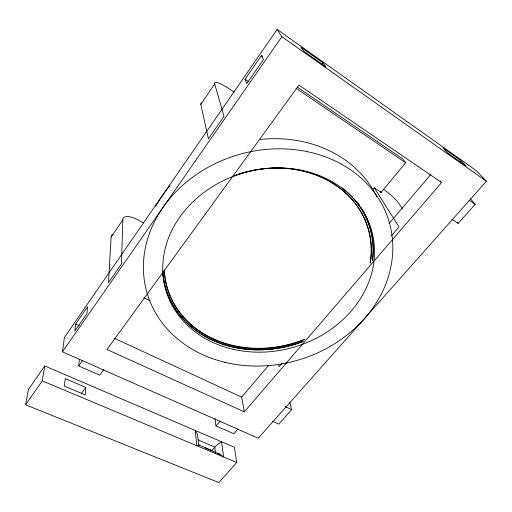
<?xml version="1.0" encoding="UTF-8"?>
<svg xmlns="http://www.w3.org/2000/svg" width="512" height="512" viewBox="0 0 512 512"><rect width="100%" height="100%" fill="white"/><g stroke="black" fill="none" stroke-linecap="round" stroke-linejoin="round"><path stroke-width="0.77" d="M143.366 222.854L137.83 219.872A17.382 6.886 34.3 0 0 122.861 219.77L121.446 263.974L108.486 282.637L111.136 237.12A17.19 7.245 34 0 1 113.018 234.253M85.843 387.392L85.19 394.899L64.294 386.08L65.229 378.598L85.843 387.392L81.626 393.158M103.808 369.555L99.706 375.142L78.682 365.952L79.36 359.36M75.629 324.051L74.797 331.117L86.925 313.658L87.603 306.746L75.629 324.051L79.219 325.702M198.874 445.658L198.182 438.65M62.451 351.846L64.416 337.414L277.126 29.402L476.486 170.803L486.4 181.261L258.285 438.202L62.451 351.846L281.862 36.71L277.126 29.402M25.6 404.781L42.259 380.851L44.717 365.939L234.368 447.245L236.73 462.477L218.867 482.598L25.6 404.781L28.442 389.504L44.717 365.939M197.875 438.157L197.555 434.438L195.296 430.49L196.755 445.696L198.867 445.434M111.136 237.12L122.861 219.77M214.669 83.955L224.026 116.339L208.416 138.797L200.813 104.448L214.669 83.955A18.893 3.77 36.2 0 1 228.154 88.128L234.118 92.013M261.427 55.539L263.482 59.539L246.797 83.552L245.037 79.226L261.427 55.539L262.694 56.41M78.682 365.952L82.746 360.262M321.683 64.742L323.034 62.893L300.979 47.27L303.686 51.136L326.048 66.95L323.034 62.893M372.819 189.638L374.298 187.84L381.235 192.333L380.442 191.104M380.717 192.896L405.664 162.752L402.72 158.918L297.082 86.982M237.978 429.011L233.856 433.76L215.981 425.952L220.077 421.12M244.326 411.834L441.613 182.534L298.989 85.126L106.963 349.51L244.326 411.834L241.677 397.139L268.55 365.491M388.973 223.699L430.842 174.4M282.131 363.213L279.117 366.733L278.515 364.416M391.27 235.949L399.034 226.899L374.298 187.84M460.198 161.997L461.216 160.813L443.046 147.942L447.597 152.934L465.978 165.926L461.216 160.813M289.76 402.4L291.654 409.683L278.771 424.096L272.294 421.146M451.891 219.226L458.163 223.373L475.187 204.32L470.445 198.829M217.862 453.734L219.917 454.157M198.662 444.915L211.846 450.458L216.518 445.312L221.555 441.747L223.622 456.979L220.314 454.336L205.088 447.942M42.259 380.851L236.73 462.477M197.914 439.917L214.778 447.059L215.533 453.165M114.246 338.246L241.677 397.139M285.165 406.637L291.654 409.683M143.802 297.709L150.24 300.89M245.037 79.226L248.826 81.741M295.974 88.198L405.664 162.752M469.549 200.461L475.187 204.32M281.862 36.71L486.4 181.261M440.16 180.774L441.613 182.534M457.274 222.234L458.163 223.373M402.253 208.499L398.726 203.245A16.915 3.098 38.8 0 0 384.026 189.664M256.339 348.288L256.403 348.678M215.002 418.464L215.981 425.952M210.17 339.142A2.976 1.139 -63.9 0 1 209.926 339.43M341.651 187.462A106.438 90.298 -16.4 0 1 372.25 260.595M303.021 341.491A106.438 90.298 -16.4 0 1 162.688 272.192M258.509 169.363A104.672 88.813 -16.4 0 1 370.15 262.688M304.416 339.245A104.672 88.813 -16.4 0 1 164.275 269.978M234.643 175.565A104.672 88.813 -16.4 0 1 256.23 169.741M232.435 176.589A104.832 88.928 -16.4 0 1 370.355 263.2M304.282 339.731A104.832 88.928 -16.4 0 1 164.198 270.234M155.699 206.413A122.656 105.101 -16.6 0 1 169.914 185.824M259.488 139.533A122.656 105.101 -16.6 0 1 376.813 196.806M360.928 207.494A106.598 90.445 -16.5 0 1 372.698 260.416M303.13 341.44A106.598 90.445 -16.5 0 1 162.848 272.019M356.416 201.21A106.598 90.445 -16.5 0 1 359.648 205.574M200.813 104.448A18.662 4.282 35.9 0 1 201.395 102.886M224.704 362.266A126.157 106.957 -16.5 0 0 391.072 229.722A126.157 106.957 -16.5 0 0 188.55 180.352A126.157 106.957 -16.5 0 0 224.704 362.266M233.114 349.274A107.117 90.714 -16.4 0 0 372.806 235.309A107.117 90.714 -16.4 0 0 200.032 195.539A107.117 90.714 -16.4 0 0 233.114 349.274"/></g></svg>
